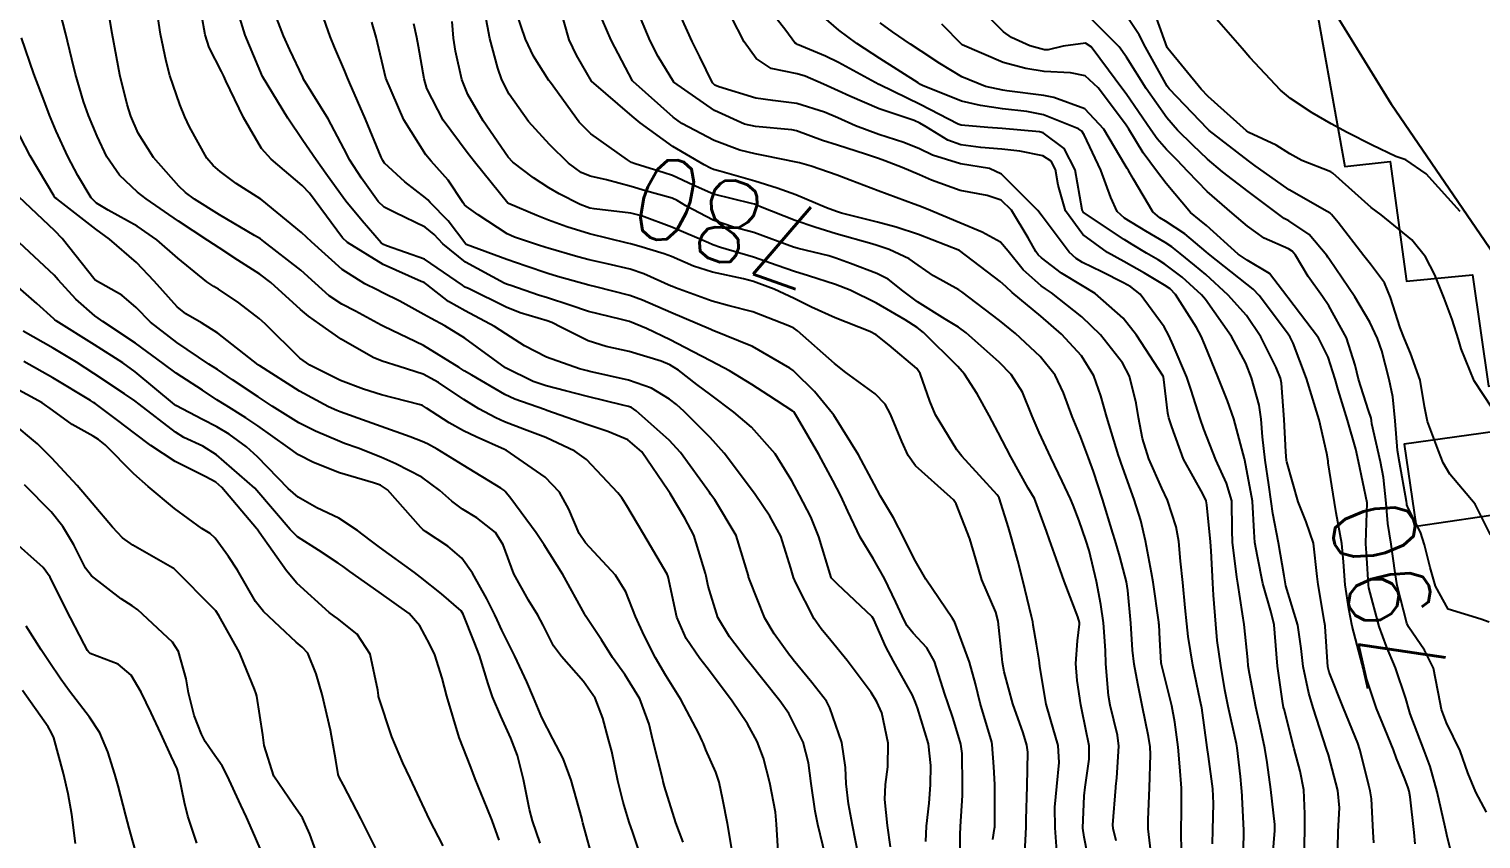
# Model space of a CAD drawing. Header units: metres. Extents: x 318500 to 325275, y 7408834 to 7428799.
# Drawn here: x 323266 to 323336.6, y 7421344.4 to 7421383.7 of the extents above; entities that cross this region are included whole.
import ezdxf
from ezdxf.enums import TextEntityAlignment as Align

# ---------------------------------------------------------------- set-up
doc = ezdxf.new("R2010")
doc.units = ezdxf.units.M
doc.header["$MEASUREMENT"] = 0
for name, color, linetype in [('Area', 45, 'Continuous'), ('Cotas', 45, 'Continuous'), ('Curvas de Nivel 1m', 11, 'Continuous'), ('Curvas de Nivel 5m', 15, 'Continuous'), ('Edificações', 30, 'Continuous'), ('Vias Primárias', 230, 'Continuous')]:
    doc.layers.add(name, color=color, linetype=linetype)
doc.styles.add('Style-STANDARD', font='STANDARD.shx')

msp = doc.modelspace()

# ---------------------------------------------------------------- linework, layer by layer
at = {"layer": 'Area'}
msp.add_lwpolyline([(323267.737, 7421462.553), (323269.642, 7421460.622), (323280.146, 7421448.867), (323284.233, 7421444.011), (323286.242, 7421442.07), (323297.459, 7421429.42), (323304.43, 7421421.843), (323310.763, 7421413.759), (323314.26, 7421408.22), (323318.692, 7421402.156), (323322.799, 7421395.214), (323326.112, 7421390.021), (323332.236, 7421380.058), (323337.419, 7421372.487)], dxfattribs=at)
at = {"layer": 'Curvas de Nivel 1m', "flags": 128}
for points, elevation in [([(323304.82, 7421343.04), (323304.335, 7421345.048), (323304.213, 7421345.697), (323304.015, 7421347.053), (323303.887, 7421348.052), (323303.628, 7421349.059), (323302.921, 7421350.451), (323302.484, 7421351.074), (323300.958, 7421352.981), (323300.873, 7421353.091), (323300.042, 7421354.181), (323299.476, 7421355.115), (323299.003, 7421356.643), (323298.904, 7421357.122), (323298.876, 7421357.258), (323298.303, 7421359.131), (323297.861, 7421359.951), (323297.147, 7421361.149), (323297.062, 7421361.297), (323295.769, 7421363.17), (323295.099, 7421363.755), (323294.124, 7421364.171), (323293.109, 7421364.499), (323291.164, 7421365.184), (323291.12, 7421365.201), (323291.037, 7421365.231), (323289.605, 7421365.733), (323289.121, 7421365.961), (323287.513, 7421366.896), (323287.138, 7421367.119), (323286.888, 7421367.284), (323285.156, 7421368.347), (323283.226, 7421369.273), (323283.17, 7421369.299), (323283.104, 7421369.331), (323281.846, 7421370.02), (323281.18, 7421370.364), (323280.574, 7421370.759), (323279.895, 7421371.379), (323279.199, 7421372.013), (323277.391, 7421373.408), (323277.222, 7421373.528), (323276.946, 7421373.692), (323275.239, 7421374.695), (323274.024, 7421375.458), (323273.581, 7421375.793), (323273.256, 7421376.096), (323272.032, 7421377.482), (323271.288, 7421378.673), (323270.93, 7421379.496), (323270.739, 7421380.068), (323270.391, 7421381.504), (323270.223, 7421382.391), (323270.021, 7421383.51), (323269.737, 7421385.152)], 771), ([(323320.617, 7421343.04), (323320.408, 7421344.837), (323320.401, 7421345.293), (323320.462, 7421346.836), (323320.513, 7421348.453), (323320.501, 7421348.836), (323320.419, 7421349.325), (323320.108, 7421350.842), (323319.904, 7421351.887), (323319.723, 7421352.849), (323319.642, 7421353.525), (323319.559, 7421354.851), (323319.419, 7421356.438), (323319.351, 7421356.855), (323319.028, 7421358.08), (323318.796, 7421358.862), (323318.686, 7421359.221), (323318.183, 7421360.869), (323317.739, 7421362.215), (323317.505, 7421362.876), (323317.106, 7421363.914), (323316.712, 7421364.886), (323316.288, 7421366.049), (323315.88, 7421366.899), (323315.153, 7421367.807), (323313.95, 7421368.928), (323313.179, 7421369.56), (323311.336, 7421370.959), (323311.201, 7421371.046), (323309.969, 7421371.74), (323309.213, 7421372.256), (323308.775, 7421372.556), (323307.804, 7421373.011), (323307.223, 7421373.21), (323306.963, 7421373.283), (323305.231, 7421373.78), (323304.195, 7421374.096), (323303.24, 7421374.419), (323301.547, 7421375.096), (323301.252, 7421375.212), (323301.103, 7421375.25), (323299.256, 7421375.701), (323298.273, 7421376.148), (323297.265, 7421376.611), (323296.859, 7421376.749), (323295.445, 7421377.177), (323295.271, 7421377.253), (323295.077, 7421377.378), (323293.292, 7421378.639), (323292.724, 7421379.209), (323291.329, 7421381.131), (323291.259, 7421381.231), (323290.508, 7421382.409), (323290.121, 7421383.248), (323289.477, 7421385.16)], 781), ([(323323.526, 7421344.107), (323323.549, 7421344.793), (323323.586, 7421346.076), (323323.545, 7421346.793), (323323.336, 7421348.356), (323323.276, 7421348.796), (323323.008, 7421350.72), (323322.993, 7421350.799), (323322.934, 7421351.077), (323322.569, 7421352.806), (323322.352, 7421354.188), (323322.282, 7421354.81), (323322.209, 7421355.595), (323322.091, 7421356.814), (323321.982, 7421357.86), (323321.888, 7421358.817), (323321.763, 7421359.535), (323321.338, 7421360.826), (323321.069, 7421361.402), (323320.428, 7421362.84), (323320.128, 7421363.822), (323319.933, 7421364.848), (323319.82, 7421365.543), (323319.488, 7421366.855), (323319.15, 7421367.51), (323318.084, 7421368.871), (323317.183, 7421369.746), (323315.698, 7421370.903), (323315.404, 7421371.109), (323315.203, 7421371.251), (323314.316, 7421372.028), (323313.599, 7421372.934), (323313.227, 7421373.376), (323312.33, 7421373.852), (323311.24, 7421374.317), (323309.623, 7421374.984), (323309.252, 7421375.13), (323309.026, 7421375.221), (323307.263, 7421375.866), (323305.917, 7421376.386), (323305.274, 7421376.633), (323304.009, 7421377.059), (323303.441, 7421377.227), (323303.282, 7421377.269), (323301.768, 7421377.576), (323301.286, 7421377.666), (323300.542, 7421377.852), (323299.288, 7421378.321), (323297.729, 7421379.144), (323297.305, 7421379.451), (323295.351, 7421381.18), (323295.33, 7421381.21), (323294.291, 7421383.191), (323293.446, 7421385.132)], 783), ([(323325, 7421342.777), (323325.06, 7421344.563), (323325.063, 7421344.777), (323324.958, 7421346.7), (323324.95, 7421346.779), (323324.943, 7421346.841), (323324.886, 7421347.385), (323324.736, 7421348.782), (323324.702, 7421348.983), (323324.294, 7421350.786), (323324.129, 7421351.601), (323323.929, 7421352.79), (323323.765, 7421353.999), (323323.689, 7421354.793), (323323.585, 7421356.211), (323323.546, 7421356.795), (323323.473, 7421358.357), (323323.439, 7421358.796), (323323.253, 7421360.603), (323323.218, 7421360.798), (323323.065, 7421361.134), (323322.121, 7421362.815), (323321.55, 7421364.387), (323321.408, 7421364.826), (323321.355, 7421365.059), (323321.147, 7421366.83), (323321.14, 7421366.849), (323319.831, 7421368.85), (323319.182, 7421369.683), (323317.819, 7421370.874), (323317.204, 7421371.241), (323316.182, 7421371.868), (323315.217, 7421372.607), (323315.057, 7421372.751), (323314.937, 7421372.914), (323314.568, 7421373.582), (323313.755, 7421374.932), (323313.257, 7421375.406), (323312.565, 7421375.643), (323311.264, 7421375.89), (323309.869, 7421376.383), (323309.275, 7421376.64), (323308.432, 7421377.003), (323307.594, 7421377.326), (323307.284, 7421377.435), (323306.655, 7421377.657), (323305.29, 7421378.086), (323304.562, 7421378.32), (323303.297, 7421378.793), (323303.066, 7421378.841), (323301.299, 7421378.997), (323300.777, 7421379.105), (323299.31, 7421379.779), (323297.33, 7421381.15), (323296.574, 7421382.393), (323296.176, 7421383.168), (323295.379, 7421385.086)], 784), ([(323329.623, 7421343.927), (323329.651, 7421344.712), (323329.708, 7421345.871), (323329.63, 7421346.712), (323329.172, 7421348.442), (323329.08, 7421348.718), (323328.908, 7421349.223), (323328.422, 7421350.728), (323328.225, 7421351.446), (323327.939, 7421352.735), (323327.843, 7421353.611), (323327.688, 7421354.739), (323327.097, 7421356.66), (323327.076, 7421356.749), (323327.016, 7421357.146), (323326.746, 7421358.754), (323326.464, 7421360.169), (323326.38, 7421360.76), (323326.272, 7421361.563), (323326.093, 7421362.765), (323325.967, 7421363.907), (323325.898, 7421364.768), (323325.808, 7421365.451), (323325.421, 7421366.776), (323325.151, 7421367.481), (323324.456, 7421368.787), (323323.197, 7421370.585), (323323.003, 7421370.803), (323322.057, 7421371.665), (323321.215, 7421372.307), (323320.893, 7421372.512), (323320.319, 7421372.844), (323319.624, 7421373.252), (323319.23, 7421373.497), (323317.411, 7421374.715), (323317.249, 7421374.829), (323317.209, 7421374.881), (323317.193, 7421374.939), (323316.857, 7421376.886), (323316.318, 7421377.922), (323315.298, 7421378.686), (323315.121, 7421378.736), (323313.3, 7421378.895), (323312.603, 7421378.947), (323311.302, 7421379.061), (323311.154, 7421379.111), (323309.316, 7421380.062), (323307.351, 7421381.02), (323307.33, 7421381.032), (323307.304, 7421381.046), (323305.341, 7421382.102), (323304.702, 7421382.408), (323303.349, 7421382.986), (323303.292, 7421383.013), (323303.225, 7421383.072), (323302.778, 7421383.659), (323301.669, 7421385.096)], 787), ([(323331.374, 7421344.16), (323331.35, 7421344.692), (323331.269, 7421346.299), (323331.205, 7421346.695), (323331.138, 7421346.951), (323330.892, 7421347.939), (323330.702, 7421348.702), (323330.593, 7421349.014), (323329.902, 7421350.71), (323329.21, 7421352.464), (323329.148, 7421352.718), (323329.014, 7421354.685), (323329.009, 7421354.72), (323328.983, 7421354.888), (323328.675, 7421356.725), (323328.63, 7421357.111), (323328.445, 7421358.729), (323328.095, 7421359.779), (323327.692, 7421360.741), (323327.143, 7421362.695), (323327.132, 7421362.749), (323327.096, 7421363.183), (323327.011, 7421364.752), (323326.89, 7421366.507), (323326.841, 7421366.754), (323326.631, 7421367.274), (323325.89, 7421368.769), (323325.185, 7421369.798), (323324.295, 7421370.789), (323323.21, 7421371.792), (323322.658, 7421372.252), (323321.967, 7421372.819), (323321.547, 7421373.148), (323321.228, 7421373.36), (323320.296, 7421373.905), (323319.245, 7421374.542), (323318.892, 7421374.864), (323318.582, 7421375.545), (323318.099, 7421376.872), (323317.297, 7421378.588), (323317.179, 7421378.762), (323317.015, 7421378.884), (323315.31, 7421379.56), (323314.507, 7421379.727), (323313.314, 7421379.86), (323312.253, 7421380.014), (323311.319, 7421380.232), (323309.423, 7421380.989), (323309.331, 7421381.036), (323309.211, 7421381.112), (323307.349, 7421382.304), (323306.237, 7421383.031), (323305.36, 7421383.688), (323303.762, 7421385.064)], 788), ([(323336.865, 7421345.649), (323336.333, 7421346.625), (323335.946, 7421347.573), (323335.584, 7421348.633), (323334.92, 7421350), (323334.671, 7421350.644), (323334.599, 7421350.981), (323334.288, 7421352.65), (323333.847, 7421353.535), (323333.058, 7421354.669), (323332.983, 7421354.837), (323332.506, 7421356.678), (323332.411, 7421357.287), (323332.217, 7421358.682), (323332.063, 7421359.697), (323331.973, 7421360.686), (323331.842, 7421361.925), (323331.698, 7421362.691), (323331.285, 7421364.53), (323331.26, 7421364.698), (323331.241, 7421364.818), (323331.125, 7421365.183), (323330.64, 7421366.705), (323330.464, 7421367.394), (323330.051, 7421368.711), (323329.193, 7421370.281), (323328.875, 7421370.725), (323328.182, 7421371.708), (323327.561, 7421372.745), (323327.409, 7421372.933), (323327.224, 7421373.047), (323326.037, 7421373.573), (323325.241, 7421374.147), (323324.484, 7421374.788), (323323.266, 7421375.841), (323322.324, 7421376.814), (323321.814, 7421377.351), (323321.29, 7421377.872), (323320.848, 7421378.389), (323320.535, 7421378.841), (323319.326, 7421380.583), (323319.125, 7421380.862), (323318.481, 7421381.73), (323317.632, 7421382.877), (323317.362, 7421383.043), (323316.264, 7421382.896), (323315.542, 7421382.723), (323315.357, 7421382.728), (323314.65, 7421382.921), (323313.749, 7421383.319), (323313.367, 7421383.606), (323312.018, 7421384.954)], 791), ([(323306.309, 7421343.537), (323306.018, 7421345.022), (323305.832, 7421346.059), (323305.721, 7421347.027), (323305.686, 7421347.83), (323305.506, 7421349.034), (323304.925, 7421350.732), (323304.753, 7421351.043), (323304.044, 7421351.953), (323303.144, 7421353.067), (323303.06, 7421353.168), (323302.962, 7421353.295), (323302.212, 7421354.318), (323301.751, 7421355.088), (323301.008, 7421356.975), (323300.971, 7421357.1), (323300.961, 7421357.15), (323300.371, 7421359.107), (323299.327, 7421360.848), (323299.122, 7421361.119), (323299.061, 7421361.202), (323297.651, 7421363.142), (323297.099, 7421363.75), (323295.495, 7421365.174), (323295.272, 7421365.328), (323295.122, 7421365.383), (323294.858, 7421365.447), (323293.127, 7421365.871), (323292.061, 7421366.148), (323291.131, 7421366.378), (323290.491, 7421366.597), (323289.14, 7421367.26), (323287.161, 7421368.703), (323286.19, 7421369.295), (323285.526, 7421369.657), (323285.175, 7421369.856), (323284.006, 7421370.497), (323283.186, 7421370.904), (323282.902, 7421371.049), (323282.305, 7421371.343), (323281.2, 7421372.038), (323279.707, 7421373.383), (323279.227, 7421373.847), (323277.317, 7421375.409), (323277.25, 7421375.454), (323276.05, 7421376.22), (323275.264, 7421376.814), (323274.926, 7421377.104), (323274.617, 7421377.45), (323273.784, 7421378.972), (323273.557, 7421379.466), (323273.309, 7421380.06), (323272.827, 7421381.475), (323272.643, 7421382.171), (323272.36, 7421383.48), (323272.192, 7421384.663)], 772), ([(323307.864, 7421343.97), (323307.729, 7421345.001), (323307.596, 7421346.275), (323307.628, 7421347.003), (323307.744, 7421347.857), (323307.757, 7421349.007), (323307.446, 7421350.488), (323307.211, 7421351.016), (323306.937, 7421351.474), (323305.762, 7421353.032), (323304.97, 7421353.995), (323304.493, 7421354.565), (323304.156, 7421355.052), (323303.267, 7421356.806), (323303.159, 7421357.068), (323303.017, 7421357.517), (323302.53, 7421359.078), (323302.01, 7421360.046), (323301.285, 7421361.097), (323301.065, 7421361.414), (323299.788, 7421363.113), (323299.101, 7421363.867), (323297.838, 7421365.139), (323297.455, 7421365.476), (323297.126, 7421365.736), (323296.247, 7421366.279), (323295.135, 7421366.665), (323293.252, 7421367.086), (323293.139, 7421367.113), (323293.068, 7421367.129), (323292.748, 7421367.206), (323291.148, 7421367.779), (323290.075, 7421368.328), (323289.165, 7421368.914), (323288.605, 7421369.266), (323287.177, 7421370.024), (323286.375, 7421370.485), (323285.322, 7421371.308), (323285.191, 7421371.403), (323285.04, 7421371.464), (323283.204, 7421372.277), (323281.459, 7421373.358), (323281.223, 7421373.584), (323279.884, 7421375.38), (323279.616, 7421375.747), (323279.257, 7421376.126), (323277.748, 7421377.405), (323277.278, 7421377.927), (323276.4, 7421379.429), (323275.547, 7421381.217), (323275.45, 7421381.439), (323275.332, 7421381.674), (323274.736, 7421382.841), (323274.539, 7421383.452), (323274.362, 7421384.458)], 773), ([(323309.59, 7421344.228), (323309.623, 7421344.978), (323309.756, 7421346.088), (323309.817, 7421346.976), (323309.833, 7421347.919), (323309.715, 7421348.978), (323309.184, 7421350.728), (323309.084, 7421350.988), (323308.935, 7421351.34), (323308.024, 7421353.004), (323307.643, 7421353.686), (323307.057, 7421355.019), (323306.982, 7421355.149), (323305.298, 7421356.744), (323305.01, 7421357.016), (323304.996, 7421357.04), (323304.983, 7421357.068), (323304.38, 7421359.05), (323304.002, 7421360.008), (323303.443, 7421361.064), (323303.07, 7421361.761), (323302.257, 7421363.082), (323301.109, 7421364.368), (323300.253, 7421365.109), (323299.128, 7421365.943), (323298.455, 7421366.452), (323297.562, 7421367.144), (323297.144, 7421367.405), (323296.712, 7421367.591), (323295.153, 7421368.058), (323294.049, 7421368.298), (323293.161, 7421368.575), (323291.872, 7421369.219), (323291.406, 7421369.46), (323291.173, 7421369.547), (323289.867, 7421369.94), (323289.179, 7421370.207), (323287.371, 7421371.096), (323287.189, 7421371.187), (323287.129, 7421371.221), (323287.049, 7421371.282), (323285.208, 7421372.538), (323283.356, 7421373.2), (323283.219, 7421373.251), (323283.1, 7421373.341), (323282.171, 7421374.416), (323281.384, 7421375.359), (323281.252, 7421375.539), (323280.494, 7421376.603), (323279.937, 7421377.38), (323279.284, 7421378.323), (323278.564, 7421379.401), (323277.33, 7421381.42), (323276.482, 7421383.429), (323276.096, 7421384.706)], 774), ([(323312.841, 7421344.327), (323312.933, 7421344.855), (323312.941, 7421344.939), (323312.941, 7421346.878), (323312.942, 7421346.939), (323312.941, 7421346.999), (323312.889, 7421347.86), (323312.812, 7421348.941), (323312.792, 7421349.05), (323312.232, 7421350.947), (323312.004, 7421351.889), (323311.711, 7421352.952), (323310.98, 7421354.925), (323310.965, 7421354.945), (323310.88, 7421355.063), (323309.593, 7421356.981), (323309.025, 7421357.976), (323308.526, 7421358.998), (323308.015, 7421359.971), (323307.386, 7421361.015), (323307.069, 7421361.598), (323306.312, 7421363.028), (323305.119, 7421364.951), (323305.058, 7421365.041), (323304.182, 7421366.105), (323303.208, 7421367.069), (323303.141, 7421367.127), (323302.975, 7421367.24), (323301.158, 7421368.29), (323299.199, 7421369.091), (323299.17, 7421369.105), (323299.129, 7421369.121), (323297.182, 7421369.945), (323295.812, 7421370.549), (323295.194, 7421370.78), (323293.539, 7421371.197), (323293.191, 7421371.286), (323291.675, 7421371.701), (323291.199, 7421371.851), (323290.158, 7421372.2), (323289.209, 7421372.521), (323287.237, 7421373.262), (323287.22, 7421373.272), (323286.359, 7421374.416), (323285.482, 7421375.307), (323285.367, 7421375.424), (323285.252, 7421375.535), (323284.247, 7421376.312), (323283.269, 7421377.219), (323283.184, 7421377.341), (323283.103, 7421377.512), (323282.336, 7421379.35), (323281.555, 7421381.13), (323281.461, 7421381.359), (323281.333, 7421381.689), (323280.826, 7421382.849), (323280.613, 7421383.371), (323280.22, 7421384.524)], 776), ([(323322.027, 7421343.617), (323322.005, 7421344.813), (323322.027, 7421345.649), (323322.02, 7421346.813), (323321.942, 7421347.865), (323321.862, 7421348.816), (323321.706, 7421350.03), (323321.555, 7421350.821), (323321.081, 7421352.706), (323321.053, 7421352.829), (323321.041, 7421352.909), (323320.972, 7421354.045), (323320.93, 7421354.782), (323320.926, 7421354.831), (323320.921, 7421354.89), (323320.643, 7421356.835), (323320.565, 7421357.289), (323320.269, 7421358.842), (323320.041, 7421359.836), (323319.729, 7421360.85), (323319.086, 7421362.622), (323319.002, 7421362.861), (323318.952, 7421363.001), (323318.387, 7421364.867), (323318.104, 7421365.896), (323317.761, 7421366.874), (323317.154, 7421367.842), (323316.186, 7421368.895), (323315.183, 7421369.766), (323313.781, 7421370.931), (323313.479, 7421371.212), (323313.205, 7421371.462), (323311.22, 7421372.96), (323309.231, 7421373.743), (323308.148, 7421374.095), (323307.24, 7421374.35), (323305.495, 7421374.788), (323305.247, 7421374.859), (323304.754, 7421375.047), (323303.259, 7421375.676), (323302.351, 7421375.996), (323301.269, 7421376.345), (323299.564, 7421376.82), (323299.268, 7421376.905), (323299.116, 7421376.97), (323298.807, 7421377.127), (323297.283, 7421378.02), (323295.69, 7421379.174), (323295.305, 7421379.495), (323293.33, 7421381.2), (323292.598, 7421382.466), (323292.248, 7421383.217), (323291.783, 7421384.815)], 782), ([(323327.992, 7421343.573), (323328.024, 7421344.732), (323328.026, 7421345.569), (323327.98, 7421346.734), (323327.794, 7421347.642), (323327.511, 7421348.741), (323327.015, 7421350.663), (323326.992, 7421350.749), (323326.934, 7421351.047), (323326.69, 7421352.754), (323326.57, 7421354.35), (323326.53, 7421354.757), (323326.384, 7421355.364), (323325.98, 7421356.765), (323325.717, 7421358.083), (323325.598, 7421358.772), (323325.557, 7421359.285), (323325.475, 7421360.774), (323325.103, 7421362.767), (323325.091, 7421362.832), (323324.562, 7421364.786), (323324.258, 7421365.659), (323323.8, 7421366.793), (323323.164, 7421368.374), (323322.982, 7421368.803), (323322.761, 7421369.221), (323321.731, 7421370.822), (323321.473, 7421371.096), (323321.205, 7421371.287), (323320.225, 7421371.859), (323319.216, 7421372.427), (323318.43, 7421372.868), (323317.233, 7421373.746), (323316.382, 7421374.893), (323316.026, 7421376.141), (323315.9, 7421376.901), (323315.689, 7421377.309), (323315.287, 7421377.562), (323314.159, 7421377.797), (323313.29, 7421377.89), (323312.271, 7421377.969), (323311.291, 7421378.105), (323310.655, 7421378.331), (323309.604, 7421378.985), (323309.303, 7421379.16), (323309.019, 7421379.28), (323307.312, 7421379.849), (323305.892, 7421380.463), (323305.325, 7421380.731), (323304.607, 7421381.051), (323303.714, 7421381.445), (323303.335, 7421381.551), (323302.066, 7421381.818), (323301.342, 7421382.298), (323300.76, 7421383.106), (323300.129, 7421384.352)], 786), ([(323336.984, 7421354.896), (323336.579, 7421355.031), (323334.993, 7421355.52), (323334.373, 7421356.65), (323334.118, 7421357.559), (323333.849, 7421358.658), (323333.651, 7421359.266), (323333.057, 7421360.398), (323332.988, 7421360.6), (323332.979, 7421360.671), (323332.967, 7421360.766), (323332.622, 7421362.677), (323332.533, 7421363.244), (323332.412, 7421364.681), (323332.301, 7421365.852), (323332.121, 7421366.685), (323331.767, 7421368.085), (323331.559, 7421368.694), (323331.182, 7421369.486), (323330.449, 7421370.708), (323329.218, 7421372.534), (323329.144, 7421372.646), (323329.093, 7421372.722), (323328.239, 7421373.739), (323327.245, 7421374.404), (323327.022, 7421374.529), (323326.697, 7421374.758), (323325.266, 7421375.831), (323324.021, 7421376.793), (323323.286, 7421377.413), (323322.57, 7421378.088), (323321.825, 7421378.822), (323321.309, 7421379.412), (323320.307, 7421380.845), (323319.353, 7421382.37), (323318.992, 7421382.864), (323317.376, 7421384.487)], 792), ([(323337.045, 7421359.133), (323336.311, 7421360.627), (323335.082, 7421362.094), (323334.752, 7421362.645), (323334.525, 7421363.222), (323333.99, 7421364.657), (323333.84, 7421365.373), (323333.633, 7421366.663), (323333.16, 7421367.97), (323332.863, 7421368.675), (323332.658, 7421369.198), (323332.191, 7421370.685), (323331.905, 7421371.388), (323331.216, 7421372.298), (323330.886, 7421372.703), (323329.64, 7421374.32), (323329.325, 7421374.719), (323329.251, 7421374.784), (323329.11, 7421374.864), (323327.267, 7421375.914), (323326.038, 7421376.769), (323325.599, 7421377.091), (323325.285, 7421377.321), (323323.373, 7421378.799), (323323.301, 7421378.867), (323321.429, 7421380.829), (323321.332, 7421380.958), (323320.278, 7421382.846), (323319.962, 7421383.447), (323319.375, 7421384.333)], 793), ([(323337.127, 7421365.3), (323336.253, 7421366.629), (323335.619, 7421368.179), (323335.496, 7421368.637), (323335.184, 7421369.603), (323334.791, 7421370.646), (323334.343, 7421371.784), (323333.899, 7421372.66), (323333.232, 7421373.488), (323331.734, 7421374.693), (323331.255, 7421375.063), (323329.385, 7421376.719), (323329.281, 7421376.786), (323327.882, 7421377.338), (323327.289, 7421377.669), (323326.624, 7421378.09), (323325.299, 7421378.705), (323325.18, 7421378.781), (323323.325, 7421380.45), (323322.983, 7421380.805), (323321.359, 7421382.784), (323321.334, 7421382.83), (323320.814, 7421384.278)], 794), ([(323314.386, 7421343.358), (323314.463, 7421344.916), (323314.475, 7421345.297), (323314.523, 7421346.915), (323314.549, 7421348.568), (323314.506, 7421348.916), (323314.32, 7421349.508), (323313.819, 7421350.927), (323313.403, 7421352.483), (323313.316, 7421352.935), (323313.281, 7421353.253), (323313.108, 7421354.938), (323312.987, 7421355.383), (323312.312, 7421356.947), (323312.019, 7421357.956), (323311.731, 7421358.953), (323311.057, 7421360.64), (323310.933, 7421360.836), (323310.795, 7421360.964), (323309.082, 7421362.488), (323308.737, 7421362.995), (323308.43, 7421363.67), (323307.871, 7421365.009), (323307.613, 7421365.501), (323307.13, 7421366), (323305.693, 7421367.034), (323305.146, 7421367.463), (323303.347, 7421369.067), (323303.172, 7421369.183), (323302.964, 7421369.282), (323301.183, 7421369.982), (323300.019, 7421370.281), (323299.191, 7421370.498), (323297.418, 7421371.147), (323297.263, 7421371.211), (323297.201, 7421371.237), (323295.875, 7421371.838), (323295.209, 7421372.052), (323294.093, 7421372.31), (323293.21, 7421372.51), (323292.661, 7421372.657), (323291.218, 7421373.084), (323291.105, 7421373.118), (323290.704, 7421373.238), (323289.579, 7421373.608), (323289.228, 7421373.783), (323287.821, 7421374.694), (323287.247, 7421375.099), (323287.155, 7421375.187), (323287.084, 7421375.282), (323286.351, 7421376.384), (323285.537, 7421377.306), (323285.275, 7421377.61), (323284.209, 7421379.326), (323283.33, 7421381.34), (323282.851, 7421383.345), (323282.64, 7421384.068)], 777), ([(323315.967, 7421343.759), (323315.879, 7421344.895), (323315.867, 7421345.893), (323315.953, 7421346.894), (323316.075, 7421348.076), (323316.025, 7421348.893), (323315.645, 7421350.173), (323315.444, 7421350.902), (323315.126, 7421352.739), (323315.111, 7421352.908), (323315.101, 7421353.047), (323314.969, 7421353.816), (323314.816, 7421354.75), (323314.786, 7421354.913), (323314.724, 7421355.173), (323314.308, 7421356.921), (323314.067, 7421357.881), (323313.771, 7421358.929), (323313.602, 7421359.489), (323313.149, 7421360.939), (323313.062, 7421361.092), (323311.34, 7421362.957), (323311.095, 7421363.275), (323310.059, 7421364.976), (323309.779, 7421365.632), (323309.317, 7421366.987), (323309.144, 7421367.225), (323307.804, 7421368.366), (323307.168, 7421368.86), (323306.864, 7421369.023), (323305.18, 7421369.695), (323304.027, 7421370.218), (323303.193, 7421370.635), (323302.205, 7421371.085), (323301.475, 7421371.368), (323301.204, 7421371.462), (323300.728, 7421371.582), (323299.208, 7421371.905), (323298.289, 7421372.212), (323297.215, 7421372.675), (323296.864, 7421372.803), (323295.636, 7421373.174), (323295.222, 7421373.288), (323295.08, 7421373.323), (323293.229, 7421373.772), (323292.126, 7421374.109), (323291.238, 7421374.435), (323290.665, 7421374.662), (323289.284, 7421375.259), (323289.263, 7421375.273), (323287.643, 7421377.276), (323287.277, 7421377.728), (323286.12, 7421379.298), (323285.323, 7421380.848), (323285.187, 7421381.312), (323284.914, 7421382.885), (323284.827, 7421383.318), (323284.684, 7421383.996)], 778), ([(323317.595, 7421342.872), (323317.285, 7421344.434), (323317.233, 7421344.876), (323317.296, 7421346.453), (323317.346, 7421346.875), (323317.535, 7421348.233), (323317.532, 7421348.874), (323317.175, 7421350.629), (323317.128, 7421350.878), (323316.948, 7421352.062), (323316.89, 7421352.881), (323316.971, 7421353.992), (323317.066, 7421354.793), (323317.058, 7421354.879), (323316.984, 7421355.153), (323316.318, 7421356.89), (323315.932, 7421357.991), (323315.606, 7421358.902), (323315.454, 7421359.314), (323315.055, 7421360.42), (323314.93, 7421360.783), (323314.87, 7421360.913), (323314.573, 7421361.412), (323313.716, 7421362.931), (323313.108, 7421364.112), (323312.665, 7421364.945), (323312.089, 7421365.992), (323311.464, 7421366.957), (323311.145, 7421367.324), (323309.469, 7421368.986), (323309.173, 7421369.216), (323308.581, 7421369.597), (323307.191, 7421370.399), (323305.903, 7421371.033), (323305.203, 7421371.313), (323303.887, 7421371.74), (323303.209, 7421371.946), (323302.364, 7421372.235), (323301.215, 7421372.635), (323299.609, 7421373.116), (323299.222, 7421373.246), (323299.015, 7421373.331), (323297.234, 7421374.105), (323295.763, 7421374.651), (323295.244, 7421374.78), (323293.46, 7421374.985), (323293.247, 7421375.024), (323293.114, 7421375.068), (323292.776, 7421375.207), (323291.754, 7421375.721), (323291.258, 7421376.007), (323290.515, 7421376.494), (323289.508, 7421377.256), (323289.274, 7421377.511), (323288.054, 7421379.272), (323287.319, 7421380.551), (323287.025, 7421381.285), (323286.707, 7421382.653), (323286.623, 7421383.291), (323286.554, 7421384.101)], 779), ([(323333.39, 7421344.114), (323333.342, 7421344.663), (323333.148, 7421346.393), (323333.098, 7421346.667), (323333.052, 7421346.837), (323332.886, 7421347.277), (323332.485, 7421348.265), (323332.328, 7421348.679), (323331.922, 7421349.677), (323331.516, 7421350.691), (323330.955, 7421352.347), (323330.851, 7421352.701), (323330.813, 7421352.85), (323330.332, 7421354.706), (323330.158, 7421355.543), (323329.987, 7421356.71), (323329.911, 7421357.827), (323329.821, 7421358.712), (323329.553, 7421360.217), (323329.47, 7421360.716), (323329.165, 7421362.643), (323329.154, 7421362.719), (323329.096, 7421363.102), (323328.723, 7421364.726), (323328.345, 7421365.945), (323328.097, 7421366.736), (323327.451, 7421368.461), (323327.307, 7421368.748), (323327.173, 7421368.947), (323325.797, 7421370.771), (323325.514, 7421371.087), (323325.205, 7421371.327), (323323.338, 7421372.799), (323323.222, 7421372.903), (323322.19, 7421373.771), (323321.243, 7421374.388), (323320.963, 7421374.552), (323320.622, 7421374.839), (323319.696, 7421376.431), (323319.447, 7421376.857), (323319.381, 7421376.959), (323319.283, 7421377.12), (323318.25, 7421378.871), (323317.315, 7421379.848), (323315.813, 7421380.413), (323315.324, 7421380.5), (323313.532, 7421380.731), (323313.327, 7421380.757), (323312.498, 7421380.948), (323311.337, 7421381.403), (323310.268, 7421382.055), (323309.355, 7421382.656), (323308.839, 7421382.998), (323307.961, 7421383.606), (323307.37, 7421384.037)], 789), ([(323300.172, 7421343.757), (323299.938, 7421345.104), (323299.719, 7421346.255), (323299.539, 7421347.11), (323299.376, 7421347.603), (323298.896, 7421348.692), (323298.769, 7421348.992), (323298.709, 7421349.123), (323298.545, 7421349.486), (323297.671, 7421351.139), (323296.947, 7421352.297), (323296.437, 7421353.155), (323295.888, 7421354.244), (323295.476, 7421355.165), (323294.998, 7421356.367), (323294.504, 7421357.178), (323293.033, 7421358.753), (323292.725, 7421359.205), (323292.233, 7421360.393), (323291.774, 7421361.219), (323291.071, 7421361.939), (323289.179, 7421363.249), (323289.09, 7421363.293), (323287.724, 7421363.898), (323287.099, 7421364.204), (323286.403, 7421364.59), (323285.305, 7421365.307), (323285.112, 7421365.421), (323284.945, 7421365.479), (323283.119, 7421365.953), (323282.247, 7421366.22), (323281.129, 7421366.651), (323279.631, 7421367.383), (323279.145, 7421367.731), (323277.449, 7421369.407), (323277.172, 7421369.658), (323276.18, 7421370.425), (323275.186, 7421371.079), (323274.964, 7421371.219), (323274.626, 7421371.448), (323273.207, 7421372.594), (323272.187, 7421373.48), (323271.23, 7421374.147), (323269.829, 7421374.924), (323269.246, 7421375.272), (323268.99, 7421375.524), (323268.346, 7421376.619), (323267.854, 7421377.541), (323267.288, 7421378.769), (323266.975, 7421379.553), (323266.751, 7421380.112), (323266.21, 7421381.561), (323265.605, 7421383.31)], 769), ([(323297.78, 7421344.191), (323297.428, 7421345.141), (323296.876, 7421346.908), (323296.816, 7421347.151), (323296.792, 7421347.24), (323296.316, 7421349.156), (323296.134, 7421349.936), (323295.68, 7421351.163), (323294.948, 7421352.347), (323294.355, 7421353.179), (323293.816, 7421354.035), (323293.038, 7421355.199), (323292.981, 7421355.295), (323291.927, 7421357.216), (323291.031, 7421358.658), (323290.639, 7421359.234), (323289.402, 7421360.901), (323289.128, 7421361.249), (323289.061, 7421361.31), (323288.914, 7421361.401), (323287.079, 7421362.535), (323285.824, 7421363.299), (323285.35, 7421363.564), (323285.094, 7421363.686), (323284.509, 7421363.902), (323283.101, 7421364.41), (323282.42, 7421364.657), (323281.108, 7421365.12), (323280.935, 7421365.189), (323280.542, 7421365.369), (323279.121, 7421366.122), (323277.192, 7421367.357), (323277.14, 7421367.395), (323277.116, 7421367.41), (323275.163, 7421368.942), (323274.356, 7421369.452), (323273.594, 7421369.884), (323273.178, 7421370.229), (323272.06, 7421371.481), (323271.203, 7421372.385), (323269.889, 7421373.51), (323269.227, 7421374.008), (323267.322, 7421375.476), (323267.25, 7421375.534), (323267.234, 7421375.55), (323267.195, 7421375.606), (323266.028, 7421377.562), (323265.291, 7421378.985)], 768), ([(323295.835, 7421343.16), (323295.345, 7421344.662), (323295.161, 7421345.167), (323294.864, 7421346.134), (323294.611, 7421347.174), (323294.313, 7421348.597), (323294.163, 7421349.181), (323293.882, 7421350.219), (323293.515, 7421351.191), (323292.942, 7421352.015), (323291.87, 7421353.216), (323291.488, 7421353.745), (323290.975, 7421354.74), (323290.719, 7421355.233), (323290.258, 7421355.97), (323289.556, 7421357.245), (323289.031, 7421358.66), (323288.654, 7421359.256), (323287.745, 7421359.968), (323287.051, 7421360.392), (323286.535, 7421360.771), (323285.956, 7421361.297), (323285.069, 7421361.94), (323283.814, 7421362.587), (323283.084, 7421362.914), (323281.983, 7421363.347), (323281.319, 7421363.583), (323281.093, 7421363.674), (323279.904, 7421364.184), (323279.102, 7421364.591), (323277.791, 7421365.403), (323277.117, 7421365.849), (323275.875, 7421366.683), (323275.136, 7421367.173), (323274.72, 7421367.446), (323273.155, 7421368.487), (323271.886, 7421369.483), (323271.177, 7421370.192), (323270.482, 7421370.799), (323269.19, 7421371.52), (323267.589, 7421373.544), (323267.225, 7421373.915), (323265.477, 7421375.568)], 767), ([(323293.442, 7421343.191), (323292.908, 7421345.14), (323292.894, 7421345.199), (323292.852, 7421345.36), (323292.34, 7421347.208), (323291.943, 7421348.267), (323291.446, 7421349.222), (323290.915, 7421350.259), (323290.502, 7421351.234), (323290.191, 7421351.988), (323289.606, 7421353.244), (323288.973, 7421354.505), (323288.738, 7421355.014), (323288.624, 7421355.255), (323288.23, 7421356.022), (323287.547, 7421357.272), (323287.021, 7421357.999), (323286.335, 7421358.596), (323285.248, 7421359.307), (323285.124, 7421359.401), (323285.033, 7421359.491), (323283.402, 7421361.327), (323283.063, 7421361.549), (323282.734, 7421361.666), (323281.072, 7421362.154), (323279.808, 7421362.65), (323279.085, 7421363.028), (323278.556, 7421363.395), (323277.1, 7421364.44), (323276.514, 7421364.829), (323275.555, 7421365.433), (323275.114, 7421365.711), (323274.404, 7421366.168), (323273.133, 7421367.006), (323272.5, 7421367.476), (323271.155, 7421368.46), (323269.559, 7421369.514), (323269.327, 7421369.673), (323269.173, 7421369.792), (323268.249, 7421370.603), (323267.389, 7421371.547), (323267.193, 7421371.765), (323265.266, 7421373.57)], 766), ([(323288.836, 7421344.292), (323288.499, 7421345.255), (323288.262, 7421345.855), (323287.676, 7421347.268), (323287.452, 7421347.838), (323286.9, 7421349.28), (323286.289, 7421351.29), (323286.069, 7421352.167), (323285.71, 7421353.299), (323285.471, 7421353.808), (323284.974, 7421354.719), (323284.453, 7421355.315), (323282.995, 7421356.358), (323281.579, 7421357.351), (323281.248, 7421357.592), (323281.014, 7421357.764), (323280.043, 7421358.397), (323279.027, 7421359.05), (323278.667, 7421359.394), (323277.058, 7421361.302), (323276.953, 7421361.412), (323275.084, 7421363.032), (323274.422, 7421363.45), (323273.507, 7421363.877), (323273.097, 7421364.126), (323271.322, 7421365.488), (323271.112, 7421365.653), (323270.62, 7421365.995), (323269.132, 7421366.991), (323268.287, 7421367.533), (323267.15, 7421368.212), (323265.687, 7421369.04)], 764), ([(323286.113, 7421344.009), (323285.448, 7421345.301), (323284.868, 7421346.539), (323284.512, 7421347.314), (323284.149, 7421348.056), (323283.611, 7421349.323), (323282.975, 7421351.284), (323282.967, 7421351.33), (323282.934, 7421351.585), (323282.56, 7421353.336), (323281.932, 7421354.308), (323280.977, 7421355.07), (323280.807, 7421355.192), (323280.577, 7421355.366), (323279.001, 7421356.794), (323278.494, 7421357.395), (323277.167, 7421359.27), (323277.062, 7421359.41), (323277.031, 7421359.446), (323275.352, 7421361.436), (323275.064, 7421361.693), (323274.541, 7421361.975), (323273.079, 7421362.704), (323271.899, 7421363.482), (323271.096, 7421364.083), (323270.291, 7421364.692), (323269.194, 7421365.519), (323269.111, 7421365.578), (323268.967, 7421365.668), (323267.128, 7421366.768), (323265.713, 7421367.564)], 763), ([(323282.829, 7421343.923), (323282.109, 7421345.341), (323281.261, 7421346.968), (323281.057, 7421347.357), (323281.015, 7421347.492), (323280.888, 7421348.188), (323280.717, 7421349.181), (323280.687, 7421349.363), (323280.635, 7421349.633), (323280.23, 7421351.371), (323279.944, 7421352.374), (323279.529, 7421353.381), (323279.254, 7421353.685), (323278.958, 7421353.925), (323277.371, 7421355.406), (323276.987, 7421355.898), (323276.106, 7421357.424), (323275.68, 7421358.093), (323275.025, 7421358.977), (323274.783, 7421359.199), (323274.384, 7421359.45), (323273.044, 7421360.426), (323271.771, 7421361.483), (323271.069, 7421362.112), (323269.668, 7421363.511), (323269.359, 7421363.782), (323269.094, 7421363.945), (323268.063, 7421364.499), (323267.106, 7421365.199), (323266.618, 7421365.555), (323265.122, 7421366.362)], 762), ([(323280.074, 7421343.371), (323279.635, 7421344.582), (323279.271, 7421345.384), (323278.859, 7421345.977), (323277.881, 7421347.4), (323277.405, 7421348.895), (323277.343, 7421349.406), (323277.046, 7421351.291), (323277.015, 7421351.409), (323276.932, 7421351.627), (323276.426, 7421352.899), (323276.208, 7421353.421), (323275.199, 7421355.214), (323275.051, 7421355.439), (323274.981, 7421355.531), (323273.05, 7421357.469), (323273.028, 7421357.487), (323273.01, 7421357.499), (323272.946, 7421357.536), (323271.021, 7421358.637), (323270.526, 7421358.999), (323270.027, 7421359.505), (323269.047, 7421360.676), (323268.317, 7421361.531), (323267.08, 7421362.872), (323266.384, 7421363.557), (323265.101, 7421364.64)], 761), ([(323274.13, 7421344.151), (323273.703, 7421345.457), (323273.531, 7421346.131), (323273.266, 7421347.464), (323273.169, 7421347.76), (323272.884, 7421348.382), (323272.382, 7421349.475), (323271.919, 7421350.476), (323271.428, 7421351.485), (323270.938, 7421352.314), (323270.302, 7421352.858), (323268.949, 7421353.377), (323268.871, 7421353.443), (323268.819, 7421353.522), (323268.65, 7421353.829), (323267.77, 7421355.538), (323267.003, 7421357.087), (323266.656, 7421357.554), (323265.024, 7421359.013)], 759), ([(323271.238, 7421343.486), (323270.841, 7421344.877), (323270.673, 7421345.493), (323270.305, 7421346.939), (323270.146, 7421347.501), (323269.805, 7421348.587), (323269.413, 7421349.512), (323268.911, 7421350.273), (323267.938, 7421351.535), (323267.511, 7421352.117), (323266.944, 7421352.967), (323266.567, 7421353.554), (323265.829, 7421354.7)], 758), ([(323268.23, 7421344.128), (323268.052, 7421345.532), (323267.872, 7421346.546), (323267.649, 7421347.538), (323267.172, 7421349.27), (323267.056, 7421349.548), (323266.904, 7421349.797), (323265.654, 7421351.563)], 757)]:
    msp.add_lwpolyline(points, dxfattribs=dict(at, elevation=elevation))
at = {"layer": 'Curvas de Nivel 5m', "flags": 128}
for points, elevation in [([(323302.426, 7421343.474), (323302.331, 7421345.075), (323302.273, 7421345.661), (323302.007, 7421347.079), (323301.687, 7421348.287), (323301.383, 7421349.085), (323300.913, 7421349.951), (323300.138, 7421351.102), (323298.953, 7421352.675), (323298.601, 7421353.125), (323297.935, 7421354.101), (323297.474, 7421355.143), (323297.056, 7421357.102), (323297.042, 7421357.15), (323297.011, 7421357.231), (323295.872, 7421359.162), (323295.56, 7421359.68), (323295.054, 7421360.554), (323294.809, 7421360.934), (323294.609, 7421361.185), (323293.084, 7421362.806), (323292.518, 7421363.209), (323291.1, 7421363.872), (323290.073, 7421364.267), (323289.104, 7421364.632), (323288.673, 7421364.824), (323287.852, 7421365.269), (323287.117, 7421365.716), (323285.882, 7421366.545), (323285.135, 7421366.954), (323283.97, 7421367.322), (323283.144, 7421367.582), (323282.713, 7421367.77), (323281.159, 7421368.659), (323280.113, 7421369.376), (323279.566, 7421369.777), (323279.177, 7421370.103), (323277.733, 7421371.405), (323277.196, 7421371.813), (323276.132, 7421372.5), (323275.215, 7421373.09), (323274.669, 7421373.448), (323273.234, 7421374.396), (323271.67, 7421375.486), (323271.253, 7421375.807), (323270.38, 7421376.622), (323269.759, 7421377.513), (323269.285, 7421378.526), (323268.872, 7421379.526), (323268.629, 7421380.211), (323268.239, 7421381.536), (323268.061, 7421382.262), (323267.747, 7421383.544), (323267.372, 7421384.996)], 770), ([(323311.245, 7421342.954), (323311.252, 7421344.546), (323311.279, 7421344.956), (323311.37, 7421346.457), (323311.378, 7421346.955), (323311.35, 7421348.501), (323311.287, 7421348.956), (323310.919, 7421350.205), (323310.655, 7421350.964), (323310.516, 7421351.387), (323310.018, 7421352.974), (323309.636, 7421353.649), (323308.974, 7421354.355), (323308.689, 7421354.707), (323308.532, 7421354.997), (323308.138, 7421355.858), (323307.586, 7421357.011), (323307.024, 7421357.986), (323306.4, 7421359.026), (323305.794, 7421360.291), (323305.45, 7421361.036), (323305.071, 7421361.782), (323304.381, 7421363.051), (323303.352, 7421364.831), (323303.207, 7421365.069), (323303.17, 7421365.119), (323303.121, 7421365.16), (323301.957, 7421365.916), (323301.134, 7421366.451), (323300.043, 7421367.111), (323299.147, 7421367.578), (323298.241, 7421368.047), (323297.162, 7421368.614), (323296.006, 7421369.167), (323295.175, 7421369.507), (323294.73, 7421369.629), (323293.178, 7421369.993), (323292.277, 7421370.31), (323291.184, 7421370.666), (323290.747, 7421370.798), (323289.401, 7421371.257), (323289.245, 7421371.313), (323289.191, 7421371.33), (323289.074, 7421371.379), (323287.207, 7421372.392), (323286.097, 7421373.297), (323285.674, 7421373.751), (323285.232, 7421374.107), (323283.768, 7421374.806), (323283.246, 7421375.065), (323282.954, 7421375.343), (323282.136, 7421376.476), (323281.573, 7421377.357), (323281.279, 7421377.928), (323280.525, 7421379.372), (323279.329, 7421381.299), (323279.281, 7421381.391), (323278.664, 7421382.721), (323278.348, 7421383.405), (323277.698, 7421385.092)], 775), ([(323326.429, 7421343.153), (323326.559, 7421344.754), (323326.556, 7421345.053), (323326.367, 7421346.758), (323326.194, 7421348.061), (323326.078, 7421348.762), (323325.842, 7421349.841), (323325.635, 7421350.769), (323325.326, 7421352.402), (323325.273, 7421352.775), (323325.244, 7421353.057), (323325.065, 7421354.779), (323324.988, 7421355.292), (323324.759, 7421356.783), (323324.72, 7421357.077), (323324.504, 7421358.785), (323324.483, 7421359.348), (323324.474, 7421360.786), (323324.211, 7421361.651), (323323.689, 7421362.794), (323323.112, 7421364.277), (323322.926, 7421364.803), (323322.5, 7421366.176), (323322.291, 7421366.813), (323321.622, 7421368.364), (323321.406, 7421368.826), (323321.176, 7421369.262), (323320.019, 7421370.848), (323319.552, 7421371.203), (323319.205, 7421371.392), (323318.155, 7421371.926), (323317.215, 7421372.386), (323316.904, 7421372.572), (323316.563, 7421372.89), (323315.246, 7421374.639), (323315.031, 7421374.913), (323313.276, 7421376.683), (323312.684, 7421376.946), (323311.282, 7421377.174), (323309.911, 7421377.606), (323309.289, 7421377.904), (323308.515, 7421378.225), (323307.296, 7421378.599), (323306.173, 7421379.031), (323305.306, 7421379.42), (323304.664, 7421379.695), (323303.316, 7421380.111), (323302.15, 7421380.255), (323301.319, 7421380.377), (323299.518, 7421380.927), (323299.328, 7421381.011), (323299.217, 7421381.122), (323298.6, 7421382.389), (323298.224, 7421383.137), (323297.378, 7421385.001)], 785), ([(323318.841, 7421344.261), (323318.693, 7421344.862), (323318.684, 7421345.031), (323318.836, 7421346.86), (323318.838, 7421346.903), (323318.885, 7421347.319), (323318.976, 7421348.859), (323318.908, 7421349.396), (323318.554, 7421350.864), (323318.471, 7421351.331), (323318.338, 7421352.866), (323318.32, 7421353.513), (323318.237, 7421354.867), (323318.104, 7421355.759), (323317.896, 7421356.871), (323317.526, 7421358.382), (323317.376, 7421358.877), (323317.049, 7421359.824), (323316.755, 7421360.582), (323316.62, 7421360.887), (323316.213, 7421361.752), (323315.672, 7421362.901), (323315.108, 7421364.119), (323314.767, 7421364.915), (323314.283, 7421366.074), (323313.739, 7421366.931), (323313.149, 7421367.537), (323311.545, 7421368.956), (323311.174, 7421369.233), (323310.524, 7421369.626), (323309.192, 7421370.477), (323308.478, 7421371.001), (323307.761, 7421371.567), (323307.208, 7421371.854), (323305.918, 7421372.328), (323305.215, 7421372.589), (323304.87, 7421372.699), (323303.387, 7421373.067), (323303.221, 7421373.114), (323303.156, 7421373.136), (323301.231, 7421373.844), (323300.242, 7421374.103), (323299.24, 7421374.434), (323297.923, 7421375.14), (323297.501, 7421375.394), (323297.254, 7421375.503), (323295.955, 7421375.868), (323295.259, 7421376.07), (323294.059, 7421376.395), (323293.264, 7421376.579), (323292.821, 7421376.762), (323292.218, 7421377.216), (323291.283, 7421378.121), (323290.265, 7421379.246), (323289.32, 7421380.566), (323288.975, 7421381.264), (323288.777, 7421381.825), (323288.383, 7421383.27), (323288.163, 7421384.478)], 780), ([(323335.58, 7421374.86), (323333.923, 7421376.692), (323332.941, 7421377.371), (323332.442, 7421377.529), (323331.294, 7421378.093), (323330.075, 7421378.712), (323329.306, 7421379.121), (323328.385, 7421379.663), (323327.324, 7421380.354), (323326.836, 7421380.757), (323325.354, 7421382.357), (323324.977, 7421382.784), (323323.378, 7421384.61)], 795), ([(323335.392, 7421342.634), (323334.935, 7421344.552), (323334.917, 7421344.639), (323334.854, 7421344.922), (323334.462, 7421346.646), (323334.111, 7421347.871), (323333.832, 7421348.656), (323333.153, 7421350.44), (323333.077, 7421350.668), (323332.938, 7421351.186), (323332.44, 7421352.678), (323331.997, 7421353.712), (323331.643, 7421354.69), (323331.138, 7421356.568), (323331.117, 7421356.698), (323331.03, 7421358.029), (323330.99, 7421358.701), (323330.991, 7421358.75), (323331.06, 7421360.7), (323330.639, 7421362.705), (323330.501, 7421363.304), (323330.105, 7421364.71), (323329.651, 7421366.198), (323329.498, 7421366.716), (323329.156, 7421367.779), (323328.683, 7421368.727), (323327.199, 7421370.68), (323327.154, 7421370.751), (323326.299, 7421371.852), (323325.217, 7421372.498), (323324.782, 7421372.784), (323323.241, 7421374.184), (323322.899, 7421374.46), (323322.466, 7421374.812), (323321.271, 7421376.22), (323320.806, 7421376.837), (323320.159, 7421377.717), (323319.462, 7421378.858), (323319.304, 7421379.104), (323317.979, 7421380.874), (323317.339, 7421381.465), (323316.622, 7421381.609), (323315.341, 7421381.671), (323314.454, 7421381.812), (323313.348, 7421382.111), (323311.36, 7421382.96), (323310.372, 7421383.977)], 790), ([(323290.834, 7421344.148), (323290.454, 7421345.234), (323290.309, 7421345.785), (323290.025, 7421347.239), (323289.723, 7421348.41), (323289.411, 7421349.245), (323288.916, 7421350.325), (323288.509, 7421351.256), (323288.307, 7421351.892), (323287.879, 7421353.266), (323287.629, 7421353.932), (323287.086, 7421355.278), (323286.982, 7421355.441), (323286.026, 7421356.263), (323285.007, 7421357.086), (323284.715, 7421357.313), (323283.022, 7421358.536), (323282.563, 7421358.874), (323281.94, 7421359.346), (323281.039, 7421359.944), (323279.967, 7421360.455), (323279.054, 7421360.968), (323278.574, 7421361.395), (323277.083, 7421362.939), (323276.544, 7421363.418), (323275.705, 7421364.04), (323275.1, 7421364.399), (323274.403, 7421364.75), (323273.11, 7421365.425), (323273.046, 7421365.471), (323271.134, 7421367.072), (323270.54, 7421367.499), (323269.153, 7421368.376), (323267.291, 7421369.548), (323267.222, 7421369.601), (323267.171, 7421369.65), (323266.354, 7421370.382), (323265.188, 7421371.405)], 765), ([(323277.42, 7421343.404), (323276.84, 7421344.738), (323276.553, 7421345.414), (323276.279, 7421345.998), (323275.603, 7421347.429), (323275.365, 7421347.913), (323274.891, 7421348.571), (323274.532, 7421349.083), (323274.353, 7421349.448), (323274.006, 7421350.361), (323273.736, 7421351.458), (323273.617, 7421352.14), (323273.239, 7421353.466), (323272.957, 7421353.925), (323271.266, 7421355.487), (323270.983, 7421355.685), (323270.453, 7421356.033), (323269.004, 7421357.143), (323268.726, 7421357.524), (323268.145, 7421358.656), (323267.622, 7421359.541), (323267.041, 7421360.253), (323265.751, 7421361.563)], 760)]:
    msp.add_lwpolyline(points, dxfattribs=dict(at, elevation=elevation))
at = {"layer": 'Edificações'}
msp.add_lwpolyline([(323328.259, 7421386.527), (323329.975, 7421377.051), (323332.172, 7421377.286), (323332.959, 7421371.467), (323336.176, 7421371.781), (323336.961, 7421366.37), (323338.765, 7421366.448), (323339.145, 7421364.429), (323332.853, 7421363.545), (323333.443, 7421359.566), (323345.755, 7421361.382), (323344.081, 7421363.961), (323340.205, 7421369.355), (323337.419, 7421372.487), (323332.236, 7421380.058)], close=True, dxfattribs=at)
at = {"layer": 'Vias Primárias'}
for points in [[(323715.644, 7420145.548, 0), (323709.04, 7420132.939)], [(323831.088, 7420001.787, 0), (323833.844, 7420008.443, 0.220888)]]:
    msp.add_lwpolyline(points, format="xyb", dxfattribs=at)

# ---------------------------------------------------------------- texts
at = {"layer": 'Cotas', "style": 'Style-STANDARD'}
for s, rotation, p in [('780', 160.48919, (323299.949, 7421374.386, 780)), ('790', 103.00348, (323332.102, 7421356.228, 790))]:
    msp.add_text(s, height=4, rotation=rotation, dxfattribs=at).set_placement(p, align=Align.MIDDLE_CENTER)

doc.saveas('drawing.dxf')
